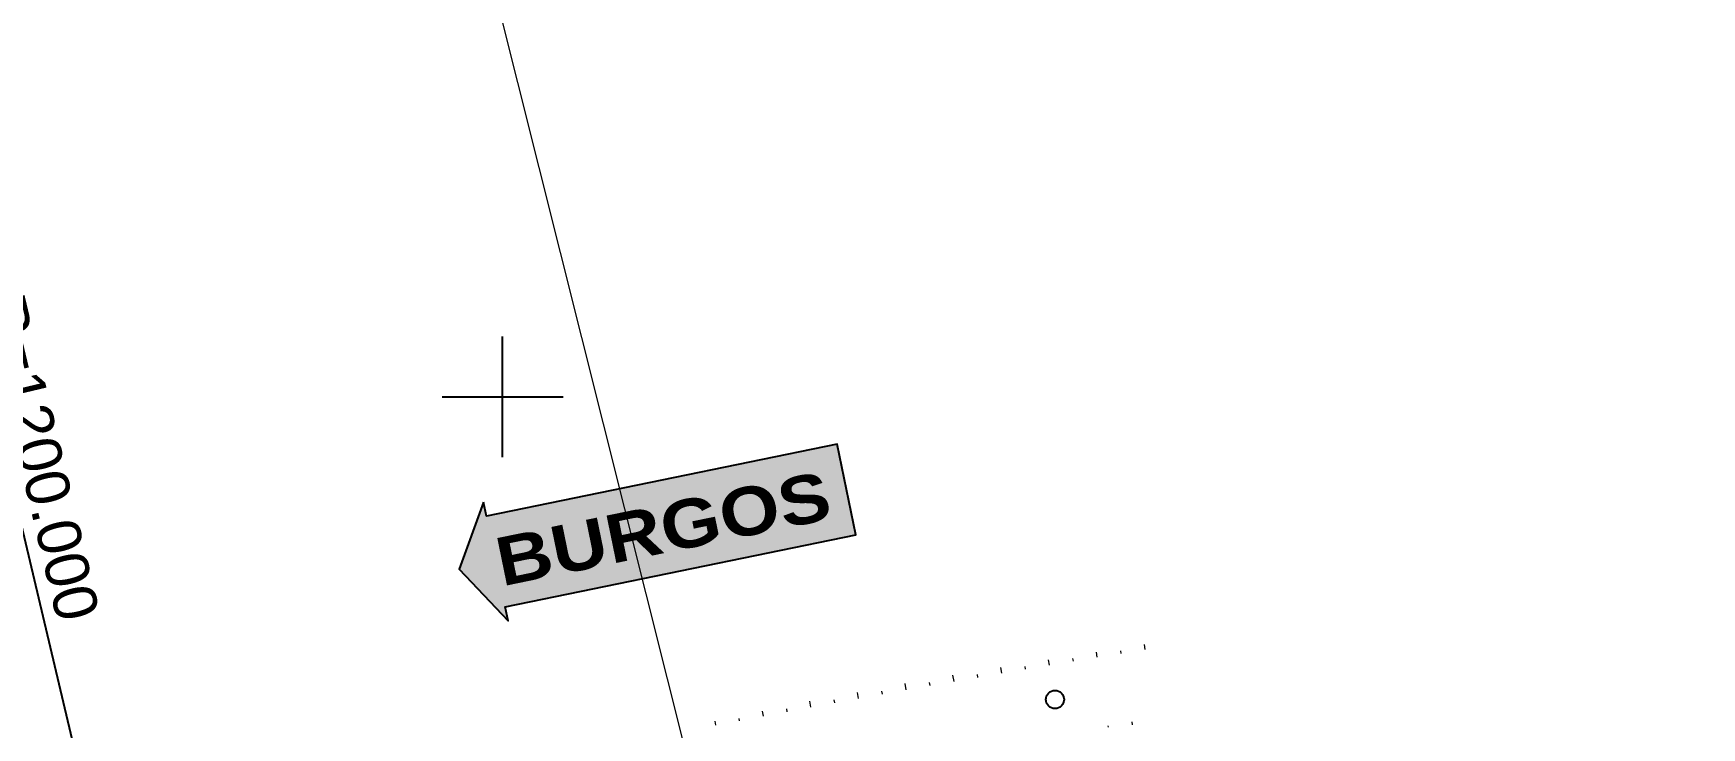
# Model space of a CAD drawing. Header units: metres. Extents: x -4 to 509425, y 7549 to 4732445.
# Drawn here: x 478961.2 to 479099.2, y 4719172.6 to 4719230.1 of the extents above; entities that cross this region are included whole.
import ezdxf
from ezdxf.enums import TextEntityAlignment as Align

# ---------------------------------------------------------------- set-up
doc = ezdxf.new("R2010")
doc.units = ezdxf.units.M
doc.header["$LTSCALE"] = 0.01
doc.header["$MEASUREMENT"] = 0
doc.layers.get('0').update_dxf_attribs({"lineweight": 0})
for name, color, linetype in [('322308300149-PRV-PLA-PT-URB-220600-XREF_VIALES_1000$0$C-G-GRID-IMPAR', 252, 'Continuous'), ('322308300149-PRV-PLA-PT-URB-220600-XREF_VIALES_1000$0$C-ROAD-TEXT-INFO-H030 CE-MI-212_9', 6, 'Continuous'), ('C-ANNO-CARR', 150, 'Continuous')]:
    doc.layers.add(name, color=color, linetype=linetype)
doc.layers.add('322308300149-PRV-PLA-PT-URB-220600-XREF_VIALES_1000$0$C-ROAD-SLOP-FILL-CAMINOS', color=7, linetype='Continuous', lineweight=13, true_color=0x2eb800)
doc.layers.add('322308300149-PRV-PLA-PT-URB-220600-XREF_VIALES_1000$0$C-ROAD-TEXT-CNPK-CAMINOS-ENLACE', color=1, linetype='Continuous', true_color=0xff0000)
doc.styles.add('322308300149-PRV-PLA-PT-URB-220600-XREF_VIALES_1000$0$Standard', font='arial.ttf')
doc.styles.add('Estilo2', font='')
doc.styles.get('Estilo2').set_extended_font_data('Arial Black')

# ---------------------------------------------------------------- blocks, each defined once
blk = doc.blocks.new('*U1')
blk.add_hatch(color=256).paths.add_polyline_path([(-7.064, 2.567), (-8.609, 0.063), (-7.064, -2.441), (-7.064, -1.856), (7.745, -1.856), (7.745, 1.982), (-7.064, 1.982)])
at = {"color": 5}
blk.add_lwpolyline([(-7.064, 2.567), (-8.609, 0.063), (-7.064, -2.441), (-7.064, -1.856), (7.745, -1.856), (7.745, 1.982), (-7.064, 1.982)], close=True, dxfattribs=at)
at = {"color": 7, "true_color": 0xffffff, "style": 'Estilo2'}
blk.add_attdef('DIRECCIÓN', text='', height=2, dxfattribs=at).set_placement((-0.007, 0), align=Align.MIDDLE_CENTER)

msp = doc.modelspace()

# ---------------------------------------------------------------- linework, layer by layer
at = {"color": 5}
msp.add_lwpolyline([(481205.446, 4721268.321), (481336.779, 4720890.497), (478580.819, 4719937.652), (478841.025, 4719863.247), (479090.734, 4718869.963), (479275.072, 4718507.303), (483717.896, 4718343.114), (483848.697, 4718078.765), (484900.497, 4718140.211), (490826.186, 4717645.711)], dxfattribs=at)
at = {"layer": '322308300149-PRV-PLA-PT-URB-220600-XREF_VIALES_1000$0$C-G-GRID-IMPAR', "lineweight": -3, "flags": 128}
for points in [[(479000, 4719195), (479000, 4719205)], [(479000, 4719195), (479000, 4719205)], [(478995, 4719200), (479005, 4719200)], [(478995, 4719200), (479005, 4719200)]]:
    msp.add_lwpolyline(points, dxfattribs=at)
at = {"layer": '322308300149-PRV-PLA-PT-URB-220600-XREF_VIALES_1000$0$C-ROAD-SLOP-FILL-CAMINOS', "flags": 128}
for points in [[(479053.09, 4719179.491), (479053.154, 4719179.093)], [(479043.226, 4719177.682), (479043.264, 4719177.458)], [(479045.169, 4719178.223), (479045.24, 4719177.798)], [(479047.184, 4719178.331), (479047.218, 4719178.122)], [(479049.129, 4719178.857), (479049.197, 4719178.445)], [(479051.142, 4719178.972), (479051.175, 4719178.769)], [(479033.293, 4719176.275), (479033.388, 4719175.741)], [(479035.313, 4719176.369), (479035.361, 4719176.097)], [(479037.246, 4719176.958), (479037.337, 4719176.438)], [(479039.27, 4719177.026), (479039.313, 4719176.778)], [(479041.207, 4719177.59), (479041.288, 4719177.118)], [(479027.424, 4719174.924), (479027.47, 4719174.671)], [(479029.349, 4719175.543), (479029.443, 4719175.028)], [(479031.368, 4719175.647), (479031.416, 4719175.384)], [(479021.48, 4719173.983), (479021.557, 4719173.568)], [(479023.485, 4719174.169), (479023.527, 4719173.941)], [(479025.405, 4719174.811), (479025.497, 4719174.314)], [(479017.554, 4719173.156), (479017.618, 4719172.822)], [(479019.552, 4719173.383), (479019.588, 4719173.195)], [(479050.15, 4719172.652), (479050.13, 4719172.771)], [(479052.139, 4719172.851), (479052.099, 4719173.093)]]:
    msp.add_lwpolyline(points, dxfattribs=at)
at = {"layer": '322308300149-PRV-PLA-PT-URB-220600-XREF_VIALES_1000$0$C-ROAD-TEXT-CNPK-CAMINOS-ENLACE'}
msp.add_circle((479045.718, 4719174.951), 0.75, dxfattribs=at)
at = {"layer": '322308300149-PRV-PLA-PT-URB-220600-XREF_VIALES_1000$0$C-ROAD-TEXT-INFO-H030 CE-MI-212_9', "lineweight": -3, "flags": 128}
msp.add_lwpolyline([(478955.778, 4719207.737), (478966.629, 4719162.007), (478967.602, 4719162.238), (478967.321, 4719159.088), (478965.656, 4719161.776), (478966.629, 4719162.007)], dxfattribs=at)

# ---------------------------------------------------------------- block references
at = {"layer": 'C-ANNO-CARR', "xscale": 1.999999999999994, "yscale": 1.999999999999994, "zscale": 1.999999999999994, "rotation": 11.60963189496288}
msp.add_blockref('*U1', (479013.304, 4719189.091), dxfattribs=at).add_auto_attribs({'DIRECCIÓN': 'BURGOS'})

# ---------------------------------------------------------------- texts
at = {"layer": '322308300149-PRV-PLA-PT-URB-220600-XREF_VIALES_1000$0$C-ROAD-TEXT-INFO-H030 CE-MI-212_9', "style": '322308300149-PRV-PLA-PT-URB-220600-XREF_VIALES_1000$0$Standard'}
msp.add_text('R=1200.000', height=3.6, rotation=283.3488, dxfattribs=at).set_placement((478955.778, 4719207.737), align=Align.BOTTOM_LEFT)

doc.saveas('drawing.dxf')
